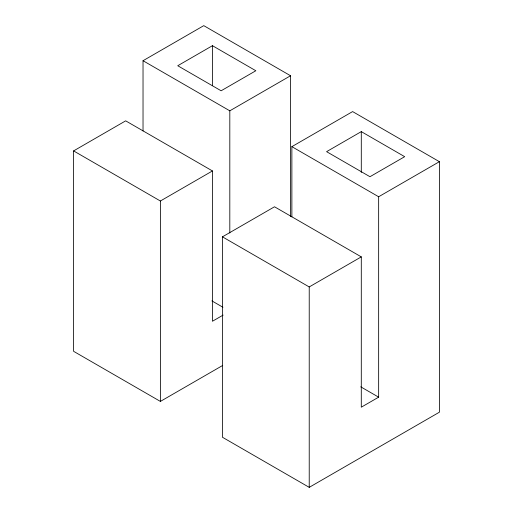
<?xml version="1.0" encoding="UTF-8"?>
<svg xmlns="http://www.w3.org/2000/svg" width="513" height="513" viewBox="0 0 513 513"><rect width="100%" height="100%" fill="white"/><g stroke="black" fill="none" stroke-linecap="round" stroke-linejoin="round"><path stroke-width="0.77" d="M143.031 130.982L143.031 60.72L203.776 25.65L290.557 75.751L290.557 216.614M212.453 45.689L177.742 65.735L221.129 90.782L255.84 70.743L212.453 45.689L212.453 85.709M222.7 365.442L160.383 401.416L73.603 351.315L73.603 150.905L125.672 120.844L212.453 170.944L212.453 321.253L223.136 315.085M143.031 60.72L229.811 110.821L290.557 75.751M73.603 150.905L160.383 201.006L212.453 170.944M291.871 146.654L352.617 111.584L439.397 161.685L439.397 412.195L309.224 487.35L222.443 437.249L222.443 236.839L274.513 206.777L361.293 256.878L361.293 407.187L378.652 397.165L378.652 196.755L291.871 146.654L291.871 216.916M361.293 131.623L326.582 151.662L369.969 176.716L404.686 156.677L361.293 131.623L361.293 172.439M378.652 196.755L439.397 161.685M222.443 236.839L309.224 286.94L361.293 256.878M211.901 300.894L222.924 307.255M360.742 386.828L378.652 397.165M309.224 286.94L309.224 487.35M229.811 110.821L229.811 232.985M160.383 201.006L160.383 401.416"/></g></svg>
